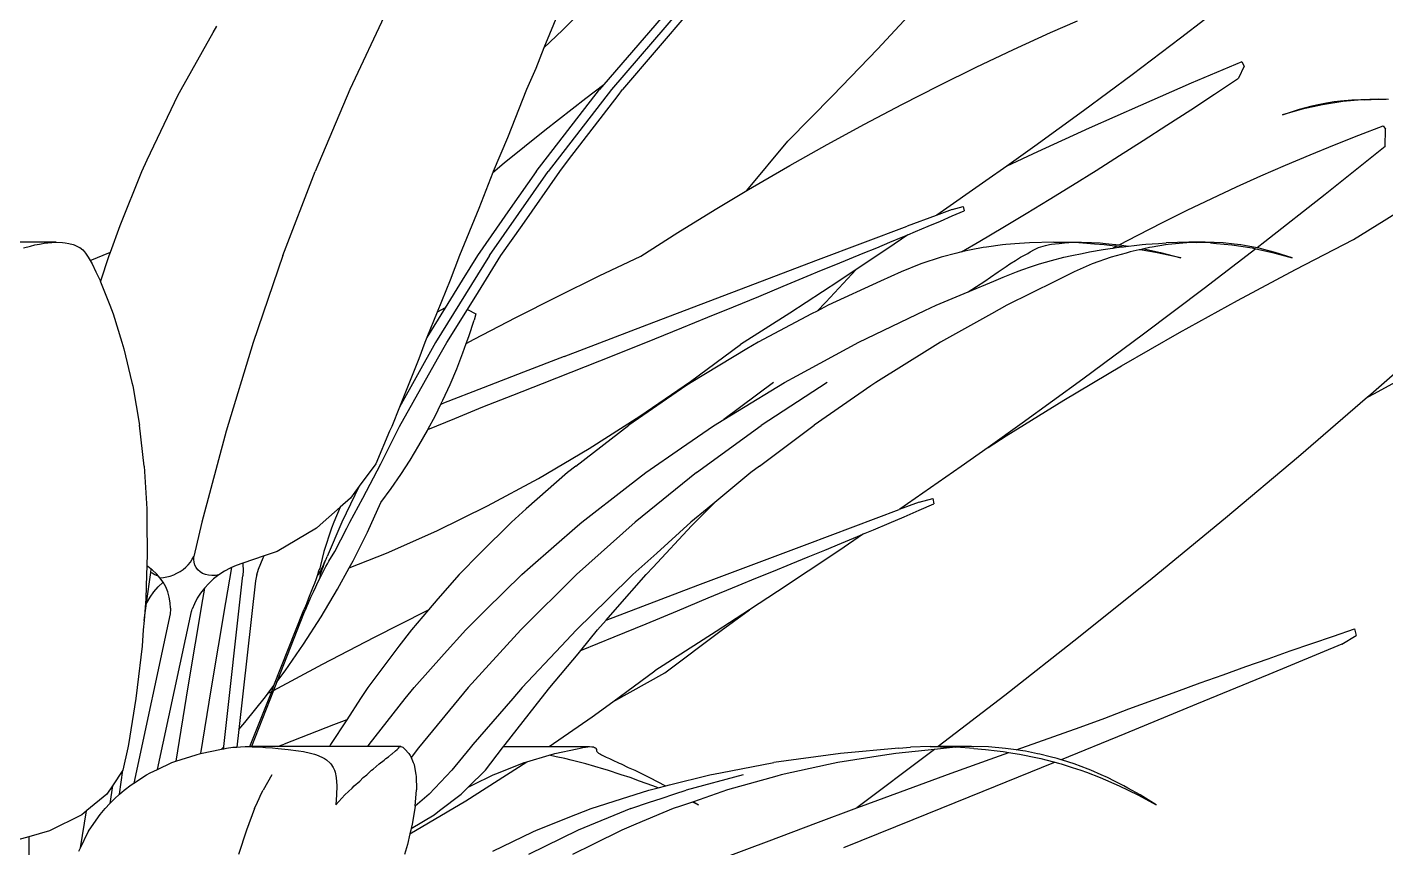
# Model space of a CAD drawing. Header units: metres. Extents: x 244.4 to 340.3, y -4.1 to 64.3.
# Drawn here: x 247.6646 to 248.0555, y 7.496 to 7.7321 of the extents above; entities that cross this region are included whole.
import ezdxf

# ---------------------------------------------------------------- set-up
doc = ezdxf.new("R2010")
doc.units = ezdxf.units.M
doc.layers.add('Edges', color=7, linetype='Continuous')

# ---------------------------------------------------------------- blocks, each defined once
blk = doc.blocks.new('Novo+Sobrado2m fr')
for p, q in [((-7.57778, -1.4776), (-7.59171, -1.48832)), ((-7.82013, -1.48039), (-7.83081, -1.5031)), ((-7.77057, -1.48039), (-7.77491, -1.49112)), ((-7.7696, -1.48597), (-7.76193, -1.47824)), ((-7.73935, -1.48039), (-7.75766, -1.50166)), ((-7.73604, -1.48039), (-7.75551, -1.5031)), ((-7.73296, -1.48039), (-7.75227, -1.5031)), ((-7.66624, -1.47787), (-7.67896, -1.49145)), ((-7.87012, -1.48668), (-7.86902, -1.48485)), ((-7.62912, -1.48671), (-7.62138, -1.48334)), ((-7.87936, -1.5031), (-7.87012, -1.48668)), ((-7.77491, -1.49112), (-7.7696, -1.48597)), ((-7.6398, -1.49156), (-7.62912, -1.48671)), ((-7.59171, -1.48832), (-7.60568, -1.49887)), ((-7.77491, -1.49112), (-7.77729, -1.497)), ((-7.67896, -1.49145), (-7.6918, -1.50482)), ((-7.6505, -1.49662), (-7.6398, -1.49156)), ((-7.77729, -1.497), (-7.77996, -1.5031)), ((-7.66122, -1.50187), (-7.6505, -1.49662)), ((-7.57414, -1.49508), (-7.58864, -1.50126)), ((-7.57347, -1.49637), (-7.57503, -1.49976)), ((-7.57414, -1.49508), (-7.57347, -1.49637)), ((-7.60568, -1.49887), (-7.61968, -1.50922)), ((-7.58864, -1.50126), (-7.60328, -1.50764)), ((-7.58192, -1.50436), (-7.57503, -1.49976)), ((-7.88914, -1.52334), (-7.88025, -1.50483)), ((-7.88025, -1.50483), (-7.87936, -1.5031)), ((-7.83081, -1.5031), (-7.84079, -1.52661)), ((-7.77996, -1.5031), (-7.78543, -1.517)), ((-7.77714, -1.52661), (-7.7589, -1.5031)), ((-7.75551, -1.5031), (-7.77372, -1.52661)), ((-7.76787, -1.52334), (-7.7536, -1.50483)), ((-7.76286, -1.5056), (-7.75766, -1.50166)), ((-7.75766, -1.50166), (-7.7589, -1.5031)), ((-7.7536, -1.50483), (-7.75227, -1.5031)), ((-7.6918, -1.50482), (-7.70474, -1.51797)), ((-7.67194, -1.50733), (-7.66122, -1.50187)), ((-7.58879, -1.50889), (-7.58192, -1.50436)), ((-7.77464, -1.51478), (-7.76286, -1.5056)), ((-7.68268, -1.51299), (-7.67194, -1.50733)), ((-7.60328, -1.50764), (-7.61804, -1.51422)), ((-7.59564, -1.51335), (-7.58879, -1.50889)), ((-7.55674, -1.50872), (-7.56243, -1.51033)), ((-7.56243, -1.51033), (-7.55755, -1.50872)), ((-7.55755, -1.50872), (-7.55386, -1.50778)), ((-7.55093, -1.50746), (-7.55674, -1.50872)), ((-7.55386, -1.50778), (-7.55259, -1.50746)), ((-7.55259, -1.50746), (-7.54974, -1.50694)), ((-7.54499, -1.50656), (-7.55093, -1.50746)), ((-7.54974, -1.50694), (-7.54756, -1.50656)), ((-7.54756, -1.50656), (-7.54566, -1.50635)), ((-7.54566, -1.50635), (-7.54244, -1.506)), ((-7.54062, -1.50616), (-7.54499, -1.50656)), ((-7.54244, -1.506), (-7.53723, -1.50581)), ((-7.53888, -1.506), (-7.54062, -1.50616)), ((-7.53888, -1.506), (-7.5349, -1.50588)), ((-7.53723, -1.50581), (-7.53259, -1.50581)), ((-7.53723, -1.50581), (-7.5349, -1.50588)), ((-7.53193, -1.50597), (-7.5349, -1.50588)), ((-7.69341, -1.51884), (-7.68268, -1.51299)), ((-7.61968, -1.50922), (-7.63371, -1.51939)), ((-7.78634, -1.52418), (-7.77464, -1.51478)), ((-7.61804, -1.51422), (-7.63293, -1.521)), ((-7.60246, -1.51775), (-7.59564, -1.51335)), ((-7.54744, -1.51896), (-7.54041, -1.5162)), ((-7.54041, -1.5162), (-7.53339, -1.51354)), ((-7.53339, -1.51354), (-7.53274, -1.51452)), ((-7.53286, -1.51947), (-7.53274, -1.51452)), ((-7.78543, -1.517), (-7.78953, -1.52661)), ((-7.71652, -1.53211), (-7.70474, -1.51797)), ((-7.70415, -1.52489), (-7.69341, -1.51884)), ((-7.63371, -1.51939), (-7.64175, -1.52511)), ((-7.60927, -1.52209), (-7.60246, -1.51775)), ((-7.55448, -1.52183), (-7.54744, -1.51896)), ((-7.53286, -1.51947), (-7.55016, -1.53331)), ((-7.89059, -1.52661), (-7.88914, -1.52334)), ((-7.78964, -1.52691), (-7.78634, -1.52418)), ((-7.77039, -1.52661), (-7.76787, -1.52334)), ((-7.63293, -1.521), (-7.64175, -1.52511)), ((-7.61604, -1.52635), (-7.60927, -1.52209)), ((-7.56153, -1.52481), (-7.55448, -1.52183)), ((-7.89683, -1.54216), (-7.89059, -1.52661)), ((-7.85006, -1.55086), (-7.84079, -1.52661)), ((-7.78964, -1.52691), (-7.79364, -1.53732)), ((-7.79062, -1.55086), (-7.77372, -1.52661)), ((-7.78953, -1.52661), (-7.78964, -1.52691)), ((-7.77714, -1.52661), (-7.7846, -1.53732)), ((-7.78121, -1.54216), (-7.77039, -1.52661)), ((-7.71489, -1.53114), (-7.70415, -1.52489)), ((-7.64175, -1.52511), (-7.64777, -1.52938)), ((-7.62279, -1.53056), (-7.61604, -1.52635)), ((-7.57568, -1.53109), (-7.5686, -1.5279)), ((-7.5686, -1.5279), (-7.56153, -1.52481)), ((-7.72562, -1.53757), (-7.71652, -1.53211)), ((-7.71652, -1.53211), (-7.71489, -1.53114)), ((-7.64777, -1.52938), (-7.66185, -1.53917)), ((-7.62951, -1.53469), (-7.62279, -1.53056)), ((-7.58276, -1.5344), (-7.57568, -1.53109)), ((-7.6362, -1.53875), (-7.62951, -1.53469)), ((-7.58986, -1.53781), (-7.58276, -1.5344)), ((-7.55016, -1.53331), (-7.56751, -1.54692)), ((-7.53319, -1.54072), (-7.52439, -1.53531)), ((-7.79364, -1.53732), (-7.79926, -1.55086)), ((-7.7846, -1.53732), (-7.79401, -1.55086)), ((-7.73635, -1.5442), (-7.72562, -1.53757)), ((-7.66202, -1.53929), (-7.67041, -1.54242)), ((-7.65746, -1.53759), (-7.66202, -1.53929)), ((-7.66185, -1.53917), (-7.66202, -1.53929)), ((-7.66085, -1.54091), (-7.65741, -1.53944)), ((-7.65746, -1.53759), (-7.65428, -1.53672)), ((-7.65741, -1.53944), (-7.65404, -1.53798)), ((-7.65428, -1.53672), (-7.65404, -1.53798)), ((-7.64286, -1.54275), (-7.6362, -1.53875)), ((-7.59696, -1.54132), (-7.58986, -1.53781)), ((-7.89966, -1.54987), (-7.89683, -1.54216)), ((-7.78728, -1.55086), (-7.78121, -1.54216)), ((-7.74707, -1.55101), (-7.73635, -1.5442)), ((-7.69592, -1.55199), (-7.67041, -1.54242)), ((-7.67023, -1.54488), (-7.66796, -1.54392)), ((-7.66796, -1.54392), (-7.66437, -1.54241)), ((-7.66437, -1.54241), (-7.66085, -1.54091)), ((-7.64949, -1.54667), (-7.64286, -1.54275)), ((-7.60407, -1.54494), (-7.59696, -1.54132)), ((-7.54196, -1.54626), (-7.53319, -1.54072)), ((-7.91528, -1.54699), (-7.9267, -1.54699)), ((-7.9247, -1.54865), (-7.92267, -1.54813)), ((-7.92267, -1.54813), (-7.92139, -1.54774)), ((-7.92139, -1.54774), (-7.92007, -1.54753)), ((-7.92007, -1.54753), (-7.91822, -1.54719)), ((-7.91822, -1.54719), (-7.91766, -1.54716)), ((-7.91766, -1.54716), (-7.91528, -1.54699)), ((-7.91528, -1.54699), (-7.91342, -1.5471)), ((-7.91342, -1.5471), (-7.91268, -1.54715)), ((-7.91268, -1.54715), (-7.91162, -1.54737)), ((-7.91162, -1.54737), (-7.91038, -1.54767)), ((-7.91038, -1.54767), (-7.91006, -1.54779)), ((-7.91006, -1.54779), (-7.90872, -1.54841)), ((-7.67915, -1.54859), (-7.67535, -1.54702)), ((-7.67023, -1.54488), (-7.67595, -1.54877)), ((-7.67535, -1.54702), (-7.67162, -1.54546)), ((-7.67162, -1.54546), (-7.67023, -1.54488)), ((-7.65475, -1.54977), (-7.64949, -1.54667)), ((-7.643, -1.54779), (-7.64762, -1.54841)), ((-7.64203, -1.54767), (-7.643, -1.54779)), ((-7.63811, -1.54737), (-7.64203, -1.54767)), ((-7.63523, -1.54715), (-7.63811, -1.54737)), ((-7.62822, -1.54699), (-7.63523, -1.54715)), ((-7.63194, -1.54832), (-7.63059, -1.54795)), ((-7.63059, -1.54795), (-7.62941, -1.54767)), ((-7.62941, -1.54767), (-7.62884, -1.54759)), ((-7.62884, -1.54759), (-7.62662, -1.54732)), ((-7.62822, -1.54699), (-7.62093, -1.54701)), ((-7.62662, -1.54732), (-7.62514, -1.54715)), ((-7.62514, -1.54715), (-7.62399, -1.54711)), ((-7.62399, -1.54711), (-7.6239, -1.54711)), ((-7.6239, -1.54711), (-7.62093, -1.54701)), ((-7.62101, -1.54719), (-7.6239, -1.54711)), ((-7.61651, -1.54753), (-7.62101, -1.54719)), ((-7.62093, -1.54701), (-7.62024, -1.54699)), ((-7.62024, -1.54699), (-7.61735, -1.5471)), ((-7.61735, -1.5471), (-7.61489, -1.54719)), ((-7.61368, -1.54774), (-7.61651, -1.54753)), ((-7.61489, -1.54719), (-7.61335, -1.54734)), ((-7.6106, -1.54813), (-7.61368, -1.54774)), ((-7.61335, -1.54734), (-7.60939, -1.54773)), ((-7.61118, -1.54867), (-7.61023, -1.54817)), ((-7.61023, -1.54817), (-7.6106, -1.54813)), ((-7.60861, -1.54837), (-7.61023, -1.54817)), ((-7.60939, -1.54773), (-7.60407, -1.54494)), ((-7.60939, -1.54773), (-7.60926, -1.54774)), ((-7.60926, -1.54774), (-7.60669, -1.54814)), ((-7.60817, -1.54832), (-7.60669, -1.54814)), ((-7.60669, -1.54814), (-7.60504, -1.54795)), ((-7.60504, -1.54795), (-7.60276, -1.54767)), ((-7.60276, -1.54767), (-7.6017, -1.54759)), ((-7.6017, -1.54759), (-7.59808, -1.54732)), ((-7.59602, -1.54779), (-7.59986, -1.54841)), ((-7.59808, -1.54732), (-7.59591, -1.54715)), ((-7.59527, -1.54767), (-7.59602, -1.54779)), ((-7.58939, -1.54699), (-7.59591, -1.54715)), ((-7.59211, -1.54737), (-7.59527, -1.54767)), ((-7.58993, -1.54715), (-7.59211, -1.54737)), ((-7.58703, -1.54707), (-7.58993, -1.54715)), ((-7.58465, -1.54699), (-7.58939, -1.54699)), ((-7.58939, -1.54699), (-7.58703, -1.54707)), ((-7.58312, -1.54719), (-7.58703, -1.54707)), ((-7.57948, -1.54719), (-7.58465, -1.54699)), ((-7.58312, -1.54719), (-7.58138, -1.54734)), ((-7.58138, -1.54734), (-7.57702, -1.54774)), ((-7.57629, -1.54753), (-7.57948, -1.54719)), ((-7.57702, -1.54774), (-7.5711, -1.54865)), ((-7.5744, -1.54774), (-7.57629, -1.54753)), ((-7.57223, -1.54813), (-7.5744, -1.54774)), ((-7.56968, -1.5486), (-7.57223, -1.54813)), ((-7.56751, -1.54692), (-7.56968, -1.5486)), ((-7.55869, -1.55482), (-7.54196, -1.54626)), ((-7.90872, -1.54841), (-7.9085, -1.54854)), ((-7.9085, -1.54854), (-7.90764, -1.5492)), ((-7.90764, -1.5492), (-7.90709, -1.54977)), ((-7.90709, -1.54977), (-7.9068, -1.55012)), ((-7.9068, -1.55012), (-7.90603, -1.55134)), ((-7.90603, -1.55134), (-7.90551, -1.55226)), ((-7.90551, -1.55226), (-7.89966, -1.54987)), ((-7.90249, -1.55841), (-7.90002, -1.55086)), ((-7.90002, -1.55086), (-7.89966, -1.54987)), ((-7.85006, -1.55086), (-7.85859, -1.57581)), ((-7.79062, -1.55086), (-7.80617, -1.57581)), ((-7.79926, -1.55086), (-7.80192, -1.55795)), ((-7.79401, -1.55086), (-7.79841, -1.55795)), ((-7.79376, -1.56123), (-7.78728, -1.55086)), ((-7.75903, -1.55671), (-7.74707, -1.55101)), ((-7.72089, -1.56143), (-7.69592, -1.55199)), ((-7.69097, -1.55343), (-7.68696, -1.5518)), ((-7.68696, -1.5518), (-7.68302, -1.55019)), ((-7.67595, -1.54877), (-7.68503, -1.55482)), ((-7.68302, -1.55019), (-7.67915, -1.54859)), ((-7.66065, -1.55134), (-7.66644, -1.55325)), ((-7.65609, -1.55012), (-7.66065, -1.55134)), ((-7.65475, -1.54977), (-7.65609, -1.55012)), ((-7.65196, -1.5492), (-7.65475, -1.54977)), ((-7.64856, -1.54854), (-7.65196, -1.5492)), ((-7.64762, -1.54841), (-7.64856, -1.54854)), ((-7.63924, -1.5523), (-7.63775, -1.55134)), ((-7.63775, -1.55134), (-7.63681, -1.55084)), ((-7.63681, -1.55084), (-7.6357, -1.5502)), ((-7.6357, -1.5502), (-7.63501, -1.54977)), ((-7.63501, -1.54977), (-7.63372, -1.54914)), ((-7.63372, -1.54914), (-7.63262, -1.54854)), ((-7.63262, -1.54854), (-7.63194, -1.54832)), ((-7.62889, -1.5523), (-7.62531, -1.55134)), ((-7.62531, -1.55134), (-7.623, -1.55084)), ((-7.623, -1.55084), (-7.62002, -1.5502)), ((-7.62002, -1.5502), (-7.61792, -1.54977)), ((-7.61792, -1.54977), (-7.61402, -1.54914)), ((-7.61172, -1.55134), (-7.61712, -1.55325)), ((-7.61402, -1.54914), (-7.61127, -1.54872)), ((-7.60741, -1.55012), (-7.61172, -1.55134)), ((-7.61127, -1.54872), (-7.61118, -1.54867)), ((-7.61118, -1.54867), (-7.61015, -1.54854)), ((-7.61015, -1.54854), (-7.60861, -1.54837)), ((-7.60861, -1.54837), (-7.60817, -1.54832)), ((-7.6062, -1.54977), (-7.60741, -1.55012)), ((-7.60364, -1.5492), (-7.6062, -1.54977)), ((-7.6034, -1.54915), (-7.60364, -1.5492)), ((-7.60227, -1.5489), (-7.6034, -1.54915)), ((-7.59894, -1.54991), (-7.6034, -1.54915)), ((-7.60069, -1.54854), (-7.60227, -1.5489)), ((-7.60227, -1.5489), (-7.59754, -1.54991)), ((-7.59986, -1.54841), (-7.60069, -1.54854)), ((-7.59166, -1.55151), (-7.59894, -1.54991)), ((-7.59754, -1.54991), (-7.59166, -1.55151)), ((-7.57005, -1.54888), (-7.58491, -1.56031)), ((-7.5711, -1.54865), (-7.57005, -1.54888)), ((-7.57005, -1.54888), (-7.56532, -1.54991)), ((-7.56941, -1.54865), (-7.56968, -1.5486)), ((-7.56815, -1.54896), (-7.56941, -1.54865)), ((-7.56449, -1.54991), (-7.56815, -1.54896)), ((-7.56532, -1.54991), (-7.55964, -1.55151)), ((-7.55964, -1.55151), (-7.56449, -1.54991)), ((-7.90551, -1.55226), (-7.90496, -1.55325)), ((-7.90496, -1.55325), (-7.90383, -1.5555)), ((-7.90383, -1.5555), (-7.90257, -1.5582)), ((-7.69919, -1.55675), (-7.69504, -1.55508)), ((-7.69504, -1.55508), (-7.69097, -1.55343)), ((-7.68503, -1.55482), (-7.69383, -1.56422)), ((-7.68503, -1.55482), (-7.69007, -1.55818)), ((-7.67214, -1.5555), (-7.6781, -1.5582)), ((-7.66644, -1.55325), (-7.67214, -1.5555)), ((-7.6464, -1.55707), (-7.64421, -1.5555)), ((-7.64421, -1.5555), (-7.64337, -1.55497)), ((-7.64337, -1.55497), (-7.64193, -1.55402)), ((-7.64282, -1.55707), (-7.63894, -1.5555)), ((-7.64193, -1.55402), (-7.64083, -1.55325)), ((-7.64083, -1.55325), (-7.63924, -1.5523)), ((-7.63894, -1.5555), (-7.63743, -1.55497)), ((-7.63743, -1.55497), (-7.63463, -1.55402)), ((-7.63463, -1.55402), (-7.63232, -1.55325)), ((-7.63232, -1.55325), (-7.62889, -1.5523)), ((-7.62235, -1.5555), (-7.62775, -1.5582)), ((-7.61712, -1.55325), (-7.62235, -1.5555)), ((-7.57539, -1.56373), (-7.55869, -1.55482)), ((-7.90257, -1.5582), (-7.90249, -1.55841)), ((-7.90249, -1.55841), (-7.89981, -1.56514)), ((-7.80192, -1.55795), (-7.80564, -1.56709)), ((-7.79841, -1.55795), (-7.80331, -1.56586)), ((-7.771, -1.56259), (-7.75903, -1.55671)), ((-7.71312, -1.56258), (-7.70607, -1.55964)), ((-7.70607, -1.55964), (-7.69919, -1.55675)), ((-7.69007, -1.55818), (-7.70421, -1.56739)), ((-7.6781, -1.5582), (-7.69311, -1.56514)), ((-7.65283, -1.56126), (-7.64803, -1.55816)), ((-7.65283, -1.56126), (-7.64547, -1.55816)), ((-7.64803, -1.55816), (-7.6464, -1.55707)), ((-7.64547, -1.55816), (-7.64282, -1.55707)), ((-7.62775, -1.5582), (-7.64174, -1.56514)), ((-7.79694, -1.56631), (-7.79376, -1.56123)), ((-7.78298, -1.56865), (-7.771, -1.56259)), ((-7.7453, -1.57073), (-7.72089, -1.56143)), ((-7.72034, -1.56557), (-7.71312, -1.56258)), ((-7.66208, -1.56514), (-7.65283, -1.56126)), ((-7.58491, -1.56031), (-7.60235, -1.57347)), ((-7.59206, -1.57297), (-7.57539, -1.56373)), ((-7.89981, -1.56514), (-7.89888, -1.56763)), ((-7.89888, -1.56763), (-7.89635, -1.57577)), ((-7.80331, -1.56586), (-7.80863, -1.57445)), ((-7.80564, -1.56709), (-7.80863, -1.57445)), ((-7.80331, -1.56586), (-7.80564, -1.56709)), ((-7.8029, -1.57581), (-7.79694, -1.56631)), ((-7.79694, -1.56631), (-7.79454, -1.56764)), ((-7.79454, -1.56764), (-7.79501, -1.56938)), ((-7.72773, -1.5686), (-7.72034, -1.56557)), ((-7.70421, -1.56739), (-7.71836, -1.57641)), ((-7.6979, -1.56763), (-7.71327, -1.57577)), ((-7.69633, -1.56681), (-7.6979, -1.56763)), ((-7.69383, -1.56422), (-7.69633, -1.56681)), ((-7.69311, -1.56514), (-7.69633, -1.56681)), ((-7.68428, -1.57574), (-7.66533, -1.56668)), ((-7.66533, -1.56668), (-7.66208, -1.56514)), ((-7.64616, -1.56763), (-7.66077, -1.57577)), ((-7.64174, -1.56514), (-7.64616, -1.56763)), ((-7.79655, -1.57411), (-7.79501, -1.56938)), ((-7.79497, -1.5749), (-7.78298, -1.56865)), ((-7.76914, -1.57988), (-7.7453, -1.57073)), ((-7.73527, -1.57167), (-7.72773, -1.5686)), ((-7.80863, -1.57445), (-7.80918, -1.57581)), ((-7.79728, -1.57614), (-7.79655, -1.57411)), ((-7.79728, -1.57614), (-7.79497, -1.5749)), ((-7.75085, -1.57795), (-7.74298, -1.57479)), ((-7.74298, -1.57479), (-7.73527, -1.57167)), ((-7.60235, -1.57347), (-7.61982, -1.5864)), ((-7.6087, -1.58255), (-7.59206, -1.57297)), ((-7.5182, -1.57433), (-7.53695, -1.59079)), ((-7.89635, -1.57577), (-7.89577, -1.5777)), ((-7.89577, -1.5777), (-7.89348, -1.58734)), ((-7.85859, -1.57581), (-7.86636, -1.60138)), ((-7.80617, -1.57581), (-7.81652, -1.59449)), ((-7.80918, -1.57581), (-7.81096, -1.58052)), ((-7.80552, -1.58052), (-7.8029, -1.57581)), ((-7.80001, -1.58338), (-7.79822, -1.57878)), ((-7.79822, -1.57878), (-7.79728, -1.57614)), ((-7.75887, -1.58115), (-7.75085, -1.57795)), ((-7.73279, -1.58706), (-7.71836, -1.57641)), ((-7.71654, -1.5777), (-7.73254, -1.58734)), ((-7.71327, -1.57577), (-7.71654, -1.5777)), ((-7.70216, -1.58541), (-7.68428, -1.57574)), ((-7.66384, -1.5777), (-7.67939, -1.58734)), ((-7.66077, -1.57577), (-7.66384, -1.5777)), ((-7.81096, -1.58052), (-7.81652, -1.59449)), ((-7.81644, -1.60004), (-7.80552, -1.58052)), ((-7.80193, -1.58792), (-7.80001, -1.58338)), ((-7.76914, -1.57988), (-7.78084, -1.5844)), ((-7.76704, -1.5844), (-7.75887, -1.58115)), ((-7.62531, -1.59246), (-7.6087, -1.58255)), ((-7.78084, -1.5844), (-7.79239, -1.58889)), ((-7.77537, -1.58768), (-7.76704, -1.5844)), ((-7.74731, -1.59705), (-7.73279, -1.58706)), ((-7.70569, -1.58734), (-7.70216, -1.58541)), ((-7.61982, -1.5864), (-7.63734, -1.5991)), ((-7.53593, -1.59054), (-7.52765, -1.586)), ((-7.89348, -1.58734), (-7.89325, -1.58836)), ((-7.89325, -1.58836), (-7.89132, -1.59959)), ((-7.80398, -1.5924), (-7.80193, -1.58792)), ((-7.79239, -1.58889), (-7.80379, -1.59333)), ((-7.79246, -1.59437), (-7.78384, -1.59101)), ((-7.78384, -1.59101), (-7.77537, -1.58768)), ((-7.73406, -1.58836), (-7.75048, -1.59959)), ((-7.73254, -1.58734), (-7.73406, -1.58836)), ((-7.70887, -1.58734), (-7.7232, -1.59804)), ((-7.71919, -1.59557), (-7.70569, -1.58734)), ((-7.69344, -1.58734), (-7.71238, -1.59972)), ((-7.68085, -1.58836), (-7.6972, -1.59959)), ((-7.67939, -1.58734), (-7.68085, -1.58836)), ((-7.5379, -1.59161), (-7.53593, -1.59054)), ((-7.53695, -1.59079), (-7.5379, -1.59161)), ((-7.81652, -1.59449), (-7.81873, -1.60004)), ((-7.80616, -1.59682), (-7.80459, -1.59363)), ((-7.80459, -1.59363), (-7.80398, -1.5924)), ((-7.80459, -1.59363), (-7.80379, -1.59333)), ((-7.80057, -1.59771), (-7.79246, -1.59437)), ((-7.64187, -1.60269), (-7.62531, -1.59246)), ((-7.5379, -1.59161), (-7.55784, -1.60874)), ((-7.80832, -1.60089), (-7.80616, -1.59682)), ((-7.80832, -1.60089), (-7.80057, -1.59771)), ((-7.7619, -1.60637), (-7.74731, -1.59705)), ((-7.72612, -1.59985), (-7.7232, -1.59804)), ((-7.7232, -1.59804), (-7.71919, -1.59557)), ((-7.88997, -1.61139), (-7.89132, -1.59959)), ((-7.86636, -1.60138), (-7.87335, -1.62752)), ((-7.81935, -1.60138), (-7.82325, -1.61071)), ((-7.82185, -1.61071), (-7.8172, -1.60138)), ((-7.81873, -1.60004), (-7.81935, -1.60138)), ((-7.8172, -1.60138), (-7.81644, -1.60004)), ((-7.81089, -1.60545), (-7.80846, -1.60117)), ((-7.80846, -1.60117), (-7.80832, -1.60089)), ((-7.76575, -1.61139), (-7.75048, -1.59959)), ((-7.73537, -1.60617), (-7.72612, -1.59985)), ((-7.73099, -1.61325), (-7.71238, -1.59972)), ((-7.71285, -1.61139), (-7.6972, -1.59959)), ((-7.63734, -1.5991), (-7.64713, -1.60605)), ((-7.64713, -1.60605), (-7.64187, -1.60269)), ((-7.81345, -1.60967), (-7.81089, -1.60545)), ((-7.77651, -1.61498), (-7.7619, -1.60637)), ((-7.74558, -1.61325), (-7.73537, -1.60617)), ((-7.64713, -1.60605), (-7.65489, -1.61156)), ((-7.82325, -1.61071), (-7.82807, -1.61722)), ((-7.82703, -1.62068), (-7.82185, -1.61071)), ((-7.81613, -1.61382), (-7.81345, -1.60967)), ((-7.55784, -1.60874), (-7.57883, -1.62639)), ((-7.88997, -1.61139), (-7.88922, -1.62368)), ((-7.81893, -1.6179), (-7.81613, -1.61382)), ((-7.7681, -1.61325), (-7.78, -1.62368)), ((-7.76575, -1.61139), (-7.7681, -1.61325)), ((-7.75073, -1.6172), (-7.74558, -1.61325)), ((-7.73099, -1.61325), (-7.74866, -1.62751)), ((-7.71534, -1.61325), (-7.72572, -1.62185)), ((-7.71285, -1.61139), (-7.71534, -1.61325)), ((-7.65489, -1.61156), (-7.67247, -1.62379)), ((-7.82807, -1.61722), (-7.83309, -1.62752)), ((-7.82807, -1.61722), (-7.83063, -1.62068)), ((-7.82186, -1.62192), (-7.81893, -1.6179)), ((-7.79112, -1.62288), (-7.77651, -1.61498)), ((-7.76398, -1.62751), (-7.75073, -1.6172)), ((-7.83063, -1.62068), (-7.8336, -1.62327)), ((-7.83076, -1.62752), (-7.82703, -1.62068)), ((-7.8257, -1.63037), (-7.82186, -1.62192)), ((-7.73142, -1.62751), (-7.72572, -1.62185)), ((-7.72572, -1.62185), (-7.72792, -1.62368)), ((-7.66699, -1.62181), (-7.67269, -1.62394)), ((-7.66699, -1.62181), (-7.66302, -1.62074)), ((-7.66692, -1.62413), (-7.66272, -1.62231)), ((-7.66302, -1.62074), (-7.66272, -1.62231)), ((-7.88922, -1.62368), (-7.88918, -1.62751)), ((-7.8336, -1.62327), (-7.83846, -1.62752)), ((-7.8336, -1.62327), (-7.83542, -1.62752)), ((-7.80571, -1.63004), (-7.79112, -1.62288)), ((-7.78, -1.62368), (-7.78426, -1.62751)), ((-7.72792, -1.62368), (-7.73261, -1.62751)), ((-7.69916, -1.63384), (-7.67269, -1.62394)), ((-7.67561, -1.62783), (-7.67122, -1.62597)), ((-7.67247, -1.62379), (-7.67269, -1.62394)), ((-7.67122, -1.62597), (-7.66692, -1.62413)), ((-7.57883, -1.62639), (-7.59991, -1.64372)), ((-7.88918, -1.62751), (-7.88907, -1.63643)), ((-7.87335, -1.62752), (-7.87565, -1.63738)), ((-7.84038, -1.62927), (-7.85171, -1.63595)), ((-7.83846, -1.62752), (-7.84038, -1.62927)), ((-7.83606, -1.62927), (-7.83824, -1.63595)), ((-7.83309, -1.62752), (-7.83727, -1.63738)), ((-7.83542, -1.62752), (-7.83606, -1.62927)), ((-7.83509, -1.63595), (-7.83161, -1.62927)), ((-7.83161, -1.62927), (-7.83076, -1.62752)), ((-7.82023, -1.63646), (-7.80571, -1.63004)), ((-7.78426, -1.62751), (-7.79323, -1.63643)), ((-7.77889, -1.6405), (-7.76528, -1.62862)), ((-7.74866, -1.62751), (-7.76554, -1.6426)), ((-7.76528, -1.62862), (-7.76398, -1.62751)), ((-7.74352, -1.6405), (-7.73242, -1.62862)), ((-7.73261, -1.62751), (-7.74245, -1.63643)), ((-7.73242, -1.62862), (-7.73142, -1.62751)), ((-7.68293, -1.63092), (-7.68009, -1.62973)), ((-7.68009, -1.62973), (-7.67561, -1.62783)), ((-7.82984, -1.63867), (-7.8257, -1.63037)), ((-7.73068, -1.64571), (-7.69916, -1.63384)), ((-7.69407, -1.63555), (-7.68932, -1.63359)), ((-7.68293, -1.63092), (-7.69007, -1.63578)), ((-7.68932, -1.63359), (-7.68466, -1.63164)), ((-7.68466, -1.63164), (-7.68293, -1.63092)), ((-7.88907, -1.63643), (-7.8892, -1.64018)), ((-7.8761, -1.63821), (-7.87565, -1.63738)), ((-7.8757, -1.63824), (-7.87565, -1.63738)), ((-7.85542, -1.63722), (-7.86161, -1.63934)), ((-7.85643, -1.63939), (-7.85573, -1.63782)), ((-7.85573, -1.63782), (-7.85542, -1.63722)), ((-7.85171, -1.63595), (-7.85542, -1.63722)), ((-7.83824, -1.63595), (-7.83923, -1.63997)), ((-7.83761, -1.63821), (-7.83727, -1.63738)), ((-7.83682, -1.6388), (-7.83509, -1.63595)), ((-7.83093, -1.64065), (-7.82023, -1.63646)), ((-7.79323, -1.63643), (-7.79927, -1.6426)), ((-7.74245, -1.63643), (-7.74936, -1.6426)), ((-7.69007, -1.63578), (-7.7077, -1.64752)), ((-7.70382, -1.63956), (-7.6989, -1.63754)), ((-7.6989, -1.63754), (-7.69407, -1.63555)), ((-7.8893, -1.65086), (-7.88805, -1.64201)), ((-7.8892, -1.64018), (-7.88929, -1.6426)), ((-7.88893, -1.64034), (-7.8892, -1.64018)), ((-7.88792, -1.64108), (-7.88893, -1.64034)), ((-7.88805, -1.64201), (-7.88792, -1.64108)), ((-7.8877, -1.64225), (-7.88805, -1.64201)), ((-7.88763, -1.64129), (-7.88792, -1.64108)), ((-7.88645, -1.64236), (-7.88763, -1.64129)), ((-7.88053, -1.64225), (-7.87963, -1.64174)), ((-7.87963, -1.64174), (-7.87878, -1.64115)), ((-7.87878, -1.64115), (-7.87799, -1.64049)), ((-7.87799, -1.64049), (-7.87728, -1.63978)), ((-7.87728, -1.63978), (-7.87664, -1.63901)), ((-7.87664, -1.63901), (-7.8761, -1.63821)), ((-7.87561, -1.63908), (-7.8757, -1.63824)), ((-7.87538, -1.63987), (-7.87561, -1.63908)), ((-7.87501, -1.64059), (-7.87538, -1.63987)), ((-7.8745, -1.64124), (-7.87501, -1.64059)), ((-7.87387, -1.6418), (-7.8745, -1.64124)), ((-7.87314, -1.64226), (-7.87387, -1.6418)), ((-7.86687, -1.64167), (-7.86847, -1.64272)), ((-7.86519, -1.64075), (-7.86687, -1.64167)), ((-7.86487, -1.64061), (-7.86658, -1.65069)), ((-7.86487, -1.64061), (-7.86519, -1.64075)), ((-7.86344, -1.63997), (-7.86487, -1.64061)), ((-7.86161, -1.63934), (-7.86344, -1.63997)), ((-7.86161, -1.63934), (-7.86157, -1.63972)), ((-7.86157, -1.63972), (-7.86149, -1.64133)), ((-7.86149, -1.64133), (-7.86157, -1.64297)), ((-7.85754, -1.6427), (-7.85703, -1.64102)), ((-7.85703, -1.64102), (-7.85643, -1.63939)), ((-7.83975, -1.64167), (-7.8401, -1.64272)), ((-7.83945, -1.64075), (-7.83975, -1.64167)), ((-7.83959, -1.64226), (-7.83934, -1.6418)), ((-7.83923, -1.63997), (-7.83945, -1.64075)), ((-7.83934, -1.6418), (-7.83905, -1.64124)), ((-7.83909, -1.64225), (-7.83892, -1.64174)), ((-7.83905, -1.64124), (-7.83873, -1.64059)), ((-7.83892, -1.64174), (-7.83872, -1.64115)), ((-7.83874, -1.64236), (-7.83819, -1.64129)), ((-7.83873, -1.64059), (-7.83839, -1.63987)), ((-7.83872, -1.64115), (-7.83849, -1.64049)), ((-7.83849, -1.64049), (-7.83822, -1.63978)), ((-7.83839, -1.63987), (-7.83802, -1.63908)), ((-7.83822, -1.63978), (-7.83793, -1.63901)), ((-7.83819, -1.64129), (-7.83769, -1.64034)), ((-7.83802, -1.63908), (-7.83765, -1.63824)), ((-7.83793, -1.63901), (-7.83765, -1.63824)), ((-7.83769, -1.64034), (-7.83723, -1.6395)), ((-7.83765, -1.63824), (-7.83761, -1.63821)), ((-7.83723, -1.6395), (-7.83682, -1.6388)), ((-7.83429, -1.64681), (-7.83093, -1.64065)), ((-7.83093, -1.64065), (-7.82984, -1.63867)), ((-7.78126, -1.6426), (-7.77889, -1.6405)), ((-7.74554, -1.6426), (-7.74352, -1.6405)), ((-7.71391, -1.64366), (-7.70882, -1.6416)), ((-7.70882, -1.6416), (-7.70382, -1.63956)), ((-7.88929, -1.6426), (-7.88951, -1.64961)), ((-7.88687, -1.64269), (-7.8877, -1.64225)), ((-7.88597, -1.64304), (-7.88687, -1.64269)), ((-7.88581, -1.64308), (-7.88645, -1.64236)), ((-7.88581, -1.64308), (-7.88597, -1.64304)), ((-7.88589, -1.64618), (-7.8845, -1.64483)), ((-7.88541, -1.64354), (-7.88581, -1.64308)), ((-7.88541, -1.64354), (-7.88442, -1.64347)), ((-7.8845, -1.64483), (-7.88541, -1.64354)), ((-7.88377, -1.64618), (-7.8845, -1.64483)), ((-7.88442, -1.64347), (-7.88343, -1.6433)), ((-7.88343, -1.6433), (-7.88244, -1.64304)), ((-7.88244, -1.64304), (-7.88147, -1.64269)), ((-7.88147, -1.64269), (-7.88053, -1.64225)), ((-7.87232, -1.6426), (-7.87314, -1.64226)), ((-7.87136, -1.64515), (-7.87262, -1.64651)), ((-7.87142, -1.64282), (-7.87232, -1.6426)), ((-7.87046, -1.64291), (-7.87142, -1.64282)), ((-7.86997, -1.64388), (-7.87136, -1.64515)), ((-7.86947, -1.64288), (-7.87046, -1.64291)), ((-7.86847, -1.64272), (-7.86997, -1.64388)), ((-7.86847, -1.64272), (-7.86947, -1.64288)), ((-7.86701, -1.6921), (-7.86162, -1.64369)), ((-7.85796, -1.64441), (-7.86272, -1.68715)), ((-7.86162, -1.64369), (-7.86157, -1.64297)), ((-7.85761, -1.64297), (-7.85796, -1.64441)), ((-7.85754, -1.6427), (-7.85761, -1.64297)), ((-7.84098, -1.64515), (-7.84149, -1.64651)), ((-7.84051, -1.64388), (-7.84098, -1.64515)), ((-7.8406, -1.64618), (-7.83995, -1.64482)), ((-7.8401, -1.64272), (-7.84051, -1.64388)), ((-7.8401, -1.64272), (-7.8401, -1.64288)), ((-7.8401, -1.64288), (-7.84005, -1.64291)), ((-7.84005, -1.64291), (-7.83995, -1.64282)), ((-7.83995, -1.64282), (-7.83979, -1.6426)), ((-7.83995, -1.64482), (-7.83933, -1.64354)), ((-7.83979, -1.6426), (-7.83959, -1.64226)), ((-7.83937, -1.64347), (-7.83936, -1.6433)), ((-7.83933, -1.64354), (-7.83937, -1.64347)), ((-7.83936, -1.6433), (-7.83931, -1.64304)), ((-7.83933, -1.64354), (-7.83874, -1.64236)), ((-7.83931, -1.64304), (-7.83922, -1.64269)), ((-7.83922, -1.64269), (-7.83909, -1.64225)), ((-7.79927, -1.6426), (-7.80547, -1.64961)), ((-7.79164, -1.65278), (-7.78126, -1.6426)), ((-7.78159, -1.65848), (-7.76554, -1.6426)), ((-7.757, -1.65569), (-7.73068, -1.64571)), ((-7.74936, -1.6426), (-7.75645, -1.64961)), ((-7.75439, -1.65278), (-7.74554, -1.6426)), ((-7.72768, -1.64935), (-7.71908, -1.64574)), ((-7.71908, -1.64574), (-7.71391, -1.64366)), ((-7.59991, -1.64372), (-7.62108, -1.66074)), ((-7.88951, -1.64961), (-7.89, -1.65583)), ((-7.88922, -1.6507), (-7.88826, -1.64913)), ((-7.88826, -1.64913), (-7.88715, -1.64762)), ((-7.88715, -1.64762), (-7.88589, -1.64618)), ((-7.88318, -1.64762), (-7.88377, -1.64618)), ((-7.88275, -1.64913), (-7.88318, -1.64762)), ((-7.88249, -1.6507), (-7.88275, -1.64913)), ((-7.8732, -1.64982), (-7.87738, -1.67493)), ((-7.87471, -1.64944), (-7.87552, -1.65099)), ((-7.87374, -1.64794), (-7.87471, -1.64944)), ((-7.87264, -1.64653), (-7.87374, -1.64794)), ((-7.87264, -1.64653), (-7.8732, -1.64982)), ((-7.87262, -1.64651), (-7.87264, -1.64653)), ((-7.84264, -1.64944), (-7.84327, -1.65099)), ((-7.84267, -1.6507), (-7.84197, -1.64913)), ((-7.84205, -1.64794), (-7.84264, -1.64944)), ((-7.84149, -1.64651), (-7.84205, -1.64794)), ((-7.84197, -1.64913), (-7.84128, -1.64762)), ((-7.84128, -1.64762), (-7.8406, -1.64618)), ((-7.83903, -1.6548), (-7.83429, -1.64681)), ((-7.80547, -1.64961), (-7.80815, -1.65274)), ((-7.75645, -1.64961), (-7.76555, -1.65848)), ((-7.73648, -1.65302), (-7.72768, -1.64935)), ((-7.7077, -1.64752), (-7.71575, -1.65277)), ((-7.89, -1.65583), (-7.8893, -1.65086)), ((-7.8893, -1.65086), (-7.88922, -1.6507)), ((-7.88617, -1.69869), (-7.87637, -1.65325)), ((-7.8824, -1.6523), (-7.88249, -1.6507)), ((-7.88241, -1.65257), (-7.88247, -1.65394)), ((-7.8824, -1.6523), (-7.88241, -1.65257)), ((-7.87637, -1.65325), (-7.87618, -1.65255)), ((-7.87552, -1.65099), (-7.87618, -1.65255)), ((-7.86658, -1.65069), (-7.87075, -1.67577)), ((-7.85262, -1.67457), (-7.84423, -1.65325)), ((-7.84423, -1.65325), (-7.84396, -1.65255)), ((-7.8435, -1.65257), (-7.84411, -1.65394)), ((-7.84327, -1.65099), (-7.84396, -1.65255)), ((-7.84339, -1.6523), (-7.8435, -1.65257)), ((-7.84339, -1.6523), (-7.84267, -1.6507)), ((-7.82369, -1.6606), (-7.80873, -1.65303)), ((-7.80815, -1.65274), (-7.81307, -1.65848)), ((-7.80873, -1.65303), (-7.80815, -1.65274)), ((-7.79736, -1.65848), (-7.79164, -1.65278)), ((-7.757, -1.65569), (-7.75439, -1.65278)), ((-7.74549, -1.65674), (-7.73648, -1.65302)), ((-7.71575, -1.65277), (-7.72535, -1.65902)), ((-7.72391, -1.65869), (-7.71575, -1.65277)), ((-7.88247, -1.65394), (-7.89298, -1.70267)), ((-7.89, -1.65583), (-7.8902, -1.65848)), ((-7.84411, -1.65394), (-7.85178, -1.67346)), ((-7.84407, -1.66262), (-7.83903, -1.6548)), ((-7.7595, -1.65848), (-7.757, -1.65569)), ((-7.75471, -1.66053), (-7.74549, -1.65674)), ((-7.8902, -1.65848), (-7.89055, -1.66321)), ((-7.83866, -1.6684), (-7.82369, -1.6606)), ((-7.81307, -1.65848), (-7.81672, -1.66321)), ((-7.80361, -1.66539), (-7.79736, -1.65848)), ((-7.78159, -1.65848), (-7.79676, -1.67511)), ((-7.76555, -1.65848), (-7.76994, -1.66321)), ((-7.76435, -1.66445), (-7.7595, -1.65848)), ((-7.76413, -1.66437), (-7.75471, -1.66053)), ((-7.72535, -1.65902), (-7.74302, -1.67028)), ((-7.74012, -1.67084), (-7.72391, -1.65869)), ((-7.62108, -1.66074), (-7.64233, -1.67744)), ((-7.55391, -1.66242), (-7.54776, -1.66032)), ((-7.54776, -1.66032), (-7.54171, -1.65826)), ((-7.54534, -1.66261), (-7.54118, -1.66013)), ((-7.54171, -1.65826), (-7.54118, -1.66013)), ((-7.89055, -1.66321), (-7.89195, -1.67511)), ((-7.8494, -1.67029), (-7.84407, -1.66262)), ((-7.81672, -1.66321), (-7.82563, -1.67511)), ((-7.81226, -1.67511), (-7.80361, -1.66539)), ((-7.76994, -1.66321), (-7.78117, -1.67511)), ((-7.77326, -1.67511), (-7.76511, -1.66539)), ((-7.76511, -1.66539), (-7.76435, -1.66445)), ((-7.76435, -1.66445), (-7.76413, -1.66437)), ((-7.56651, -1.66681), (-7.56016, -1.66459)), ((-7.54534, -1.66261), (-7.56632, -1.67132)), ((-7.56016, -1.66459), (-7.55391, -1.66242)), ((-7.85277, -1.67596), (-7.83866, -1.6684)), ((-7.57949, -1.67142), (-7.57295, -1.66909)), ((-7.57295, -1.66909), (-7.56651, -1.66681)), ((-7.85178, -1.67346), (-7.8494, -1.67029)), ((-7.75512, -1.67922), (-7.74302, -1.67028)), ((-7.75512, -1.67922), (-7.74012, -1.67084)), ((-7.56632, -1.67132), (-7.58714, -1.67991)), ((-7.58612, -1.6738), (-7.57949, -1.67142)), ((-7.89195, -1.67511), (-7.89236, -1.67831)), ((-7.87738, -1.67493), (-7.88088, -1.69634)), ((-7.87075, -1.67577), (-7.87375, -1.69405)), ((-7.85952, -1.69212), (-7.85327, -1.67623)), ((-7.85277, -1.67596), (-7.85912, -1.69212)), ((-7.85503, -1.67779), (-7.85428, -1.67678)), ((-7.85428, -1.67678), (-7.85262, -1.67457)), ((-7.85428, -1.67678), (-7.85363, -1.67643)), ((-7.85363, -1.67643), (-7.85327, -1.67623)), ((-7.85327, -1.67623), (-7.85262, -1.67457)), ((-7.85178, -1.67346), (-7.85277, -1.67596)), ((-7.82563, -1.67511), (-7.82775, -1.67831)), ((-7.81482, -1.67831), (-7.81226, -1.67511)), ((-7.79676, -1.67511), (-7.81103, -1.69246)), ((-7.78117, -1.67511), (-7.78391, -1.67831)), ((-7.77569, -1.67831), (-7.77326, -1.67511)), ((-7.59967, -1.67873), (-7.59285, -1.67624)), ((-7.59285, -1.67624), (-7.58612, -1.6738)), ((-7.89236, -1.67831), (-7.89442, -1.69155)), ((-7.86096, -1.68513), (-7.85503, -1.67779)), ((-7.82775, -1.67831), (-7.83168, -1.6844)), ((-7.8252, -1.69155), (-7.81482, -1.67831)), ((-7.78391, -1.67831), (-7.79538, -1.69155)), ((-7.78608, -1.69155), (-7.77569, -1.67831)), ((-7.76103, -1.68358), (-7.75512, -1.67922)), ((-7.64233, -1.67744), (-7.66145, -1.69212)), ((-7.58714, -1.67991), (-7.60779, -1.6884)), ((-7.60657, -1.68128), (-7.59967, -1.67873)), ((-7.83168, -1.6844), (-7.83631, -1.69155)), ((-7.83168, -1.6844), (-7.83544, -1.68586)), ((-7.77344, -1.69212), (-7.76103, -1.68358)), ((-7.62065, -1.68653), (-7.61357, -1.68388)), ((-7.61357, -1.68388), (-7.60657, -1.68128)), ((-7.86272, -1.68715), (-7.86328, -1.69224)), ((-7.86272, -1.68715), (-7.86096, -1.68513)), ((-7.83544, -1.68586), (-7.84967, -1.69141)), ((-7.63278, -1.69081), (-7.62065, -1.68653)), ((-7.60779, -1.6884), (-7.62613, -1.6959)), ((-7.89463, -1.69246), (-7.89609, -1.69889)), ((-7.89442, -1.69155), (-7.89463, -1.69246)), ((-7.87375, -1.69405), (-7.86769, -1.69285)), ((-7.86769, -1.69285), (-7.86717, -1.69229)), ((-7.86769, -1.69285), (-7.8674, -1.69279)), ((-7.8674, -1.69279), (-7.86708, -1.69274)), ((-7.86717, -1.69229), (-7.86701, -1.6921)), ((-7.86708, -1.69274), (-7.86701, -1.6921)), ((-7.86708, -1.69274), (-7.86629, -1.69259)), ((-7.86629, -1.69259), (-7.86443, -1.69231)), ((-7.86443, -1.69231), (-7.86369, -1.69227)), ((-7.86369, -1.69227), (-7.86328, -1.69224)), ((-7.86328, -1.69224), (-7.8622, -1.69218)), ((-7.8622, -1.69218), (-7.86087, -1.69212)), ((-7.86087, -1.69212), (-7.85952, -1.69212)), ((-7.85952, -1.69212), (-7.85912, -1.69212)), ((-7.85912, -1.69212), (-7.85886, -1.69217)), ((-7.85155, -1.69212), (-7.85912, -1.69212)), ((-7.85886, -1.69217), (-7.85655, -1.69222)), ((-7.85655, -1.69222), (-7.85505, -1.69234)), ((-7.85505, -1.69234), (-7.85299, -1.6925)), ((-7.85299, -1.6925), (-7.85144, -1.69261)), ((-7.85155, -1.69212), (-7.84967, -1.69141)), ((-7.83665, -1.69212), (-7.85155, -1.69212)), ((-7.85144, -1.69261), (-7.84856, -1.69296)), ((-7.83631, -1.69155), (-7.83665, -1.69212)), ((-7.82563, -1.69212), (-7.83665, -1.69212)), ((-7.82563, -1.69212), (-7.8252, -1.69155)), ((-7.81606, -1.69212), (-7.82563, -1.69212)), ((-7.81713, -1.69293), (-7.81689, -1.69261)), ((-7.81689, -1.69261), (-7.81675, -1.69253)), ((-7.81675, -1.69253), (-7.81649, -1.69222)), ((-7.81649, -1.69222), (-7.81606, -1.69212)), ((-7.81606, -1.69212), (-7.81555, -1.69231)), ((-7.81555, -1.69231), (-7.81493, -1.6928)), ((-7.81493, -1.6928), (-7.8138, -1.69405)), ((-7.81103, -1.69246), (-7.81313, -1.69529)), ((-7.79619, -1.69246), (-7.8014, -1.69889)), ((-7.79538, -1.69155), (-7.79619, -1.69246)), ((-7.79176, -1.69889), (-7.78685, -1.69246)), ((-7.78685, -1.69246), (-7.78656, -1.69212)), ((-7.78656, -1.69212), (-7.78608, -1.69155)), ((-7.78656, -1.69212), (-7.77344, -1.69212)), ((-7.77344, -1.69212), (-7.76179, -1.69212)), ((-7.77181, -1.69405), (-7.7654, -1.69279)), ((-7.7654, -1.69279), (-7.76448, -1.69259)), ((-7.76448, -1.69259), (-7.76335, -1.69231)), ((-7.76335, -1.69231), (-7.76292, -1.69227)), ((-7.76292, -1.69227), (-7.76225, -1.69218)), ((-7.76225, -1.69218), (-7.76179, -1.69212)), ((-7.76179, -1.69212), (-7.76114, -1.69217)), ((-7.76114, -1.69217), (-7.76066, -1.69222)), ((-7.76066, -1.69222), (-7.76036, -1.69234)), ((-7.76036, -1.69234), (-7.76009, -1.6925)), ((-7.76009, -1.6925), (-7.76, -1.69261)), ((-7.76, -1.69261), (-7.75982, -1.69296)), ((-7.67283, -1.69259), (-7.68954, -1.69405)), ((-7.67283, -1.69259), (-7.66947, -1.69231)), ((-7.66374, -1.69212), (-7.66947, -1.69231)), ((-7.66374, -1.69212), (-7.66145, -1.69212)), ((-7.65651, -1.69231), (-7.66249, -1.69292)), ((-7.66145, -1.69212), (-7.66077, -1.69217)), ((-7.65186, -1.69212), (-7.66145, -1.69212)), ((-7.66077, -1.69217), (-7.65767, -1.69222)), ((-7.65767, -1.69222), (-7.65651, -1.69231)), ((-7.65633, -1.6923), (-7.65651, -1.69231)), ((-7.65125, -1.69261), (-7.65633, -1.6923)), ((-7.64704, -1.69222), (-7.65186, -1.69212)), ((-7.65125, -1.69261), (-7.64786, -1.69296)), ((-7.64209, -1.69261), (-7.64704, -1.69222)), ((-7.63978, -1.69293), (-7.64209, -1.69261)), ((-7.63902, -1.69304), (-7.63278, -1.69081)), ((-7.88617, -1.69869), (-7.88197, -1.69669)), ((-7.88197, -1.69669), (-7.88088, -1.69634)), ((-7.88088, -1.69634), (-7.87504, -1.69444)), ((-7.87504, -1.69444), (-7.87375, -1.69405)), ((-7.84856, -1.69296), (-7.84552, -1.6933)), ((-7.84552, -1.6933), (-7.84409, -1.69355)), ((-7.84409, -1.69355), (-7.84213, -1.69397)), ((-7.84213, -1.69397), (-7.84092, -1.69428)), ((-7.84092, -1.69428), (-7.84038, -1.69447)), ((-7.84038, -1.69447), (-7.83883, -1.69514)), ((-7.83883, -1.69514), (-7.83807, -1.69555)), ((-7.83807, -1.69555), (-7.83751, -1.69593)), ((-7.83751, -1.69593), (-7.83643, -1.69689)), ((-7.8223, -1.6971), (-7.82093, -1.69604)), ((-7.82093, -1.69604), (-7.82041, -1.69555)), ((-7.82041, -1.69555), (-7.81965, -1.69502)), ((-7.81965, -1.69502), (-7.81882, -1.69428)), ((-7.81882, -1.69428), (-7.8186, -1.69414)), ((-7.8186, -1.69414), (-7.81775, -1.69345)), ((-7.81775, -1.69345), (-7.81764, -1.6933)), ((-7.81764, -1.6933), (-7.81713, -1.69293)), ((-7.8138, -1.69405), (-7.81339, -1.69467)), ((-7.81339, -1.69467), (-7.81313, -1.69529)), ((-7.81313, -1.69529), (-7.81253, -1.6967)), ((-7.81253, -1.6967), (-7.81231, -1.69729)), ((-7.79737, -1.70768), (-7.77981, -1.69647)), ((-7.78797, -1.69965), (-7.78057, -1.69669)), ((-7.78057, -1.69669), (-7.77981, -1.69647)), ((-7.77981, -1.69647), (-7.77345, -1.69457)), ((-7.77345, -1.69457), (-7.77301, -1.69444)), ((-7.77142, -1.69502), (-7.77345, -1.69457)), ((-7.77301, -1.69444), (-7.77181, -1.69405)), ((-7.76895, -1.69555), (-7.77142, -1.69502)), ((-7.76708, -1.69604), (-7.76895, -1.69555)), ((-7.76291, -1.6971), (-7.76708, -1.69604)), ((-7.75982, -1.69296), (-7.75983, -1.6933)), ((-7.75983, -1.6933), (-7.75971, -1.69355)), ((-7.75971, -1.69355), (-7.7592, -1.69397)), ((-7.7592, -1.69397), (-7.75863, -1.69428)), ((-7.75863, -1.69428), (-7.75833, -1.69447)), ((-7.75833, -1.69447), (-7.75703, -1.69514)), ((-7.75703, -1.69514), (-7.75609, -1.69555)), ((-7.75609, -1.69555), (-7.75533, -1.69593)), ((-7.75533, -1.69593), (-7.75323, -1.69689)), ((-7.72414, -1.69965), (-7.70873, -1.69669)), ((-7.68954, -1.69405), (-7.70873, -1.69669)), ((-7.69036, -1.6967), (-7.69305, -1.69729)), ((-7.67753, -1.69467), (-7.69036, -1.6967)), ((-7.66367, -1.69382), (-7.68487, -1.70973)), ((-7.67365, -1.69405), (-7.67753, -1.69467)), ((-7.66249, -1.69292), (-7.67365, -1.69405)), ((-7.66249, -1.69292), (-7.66367, -1.69382)), ((-7.6577, -1.69976), (-7.64513, -1.69522)), ((-7.64786, -1.69296), (-7.64452, -1.6933)), ((-7.64513, -1.69522), (-7.64116, -1.6938)), ((-7.64452, -1.6933), (-7.64279, -1.69355)), ((-7.64279, -1.69355), (-7.64116, -1.6938)), ((-7.64116, -1.6938), (-7.64004, -1.69397)), ((-7.64004, -1.69397), (-7.63804, -1.69428)), ((-7.63902, -1.69304), (-7.63978, -1.69293)), ((-7.63712, -1.6933), (-7.63902, -1.69304)), ((-7.63804, -1.69428), (-7.6371, -1.69447)), ((-7.63637, -1.69345), (-7.63712, -1.6933)), ((-7.6371, -1.69447), (-7.63388, -1.69514)), ((-7.63287, -1.69414), (-7.63637, -1.69345)), ((-7.63388, -1.69514), (-7.63195, -1.69555)), ((-7.63218, -1.69428), (-7.63287, -1.69414)), ((-7.62928, -1.69502), (-7.63218, -1.69428)), ((-7.63195, -1.69555), (-7.63047, -1.69593)), ((-7.63047, -1.69593), (-7.62788, -1.69662)), ((-7.62727, -1.69555), (-7.62928, -1.69502)), ((-7.62788, -1.69662), (-7.62828, -1.69678)), ((-7.62788, -1.69662), (-7.62685, -1.69689)), ((-7.62613, -1.6959), (-7.62727, -1.69555)), ((-7.62568, -1.69604), (-7.62613, -1.6959)), ((-7.62239, -1.6971), (-7.62568, -1.69604)), ((-7.89609, -1.69889), (-7.89909, -1.70338)), ((-7.89703, -1.70583), (-7.89609, -1.69889)), ((-7.89298, -1.70267), (-7.8893, -1.70024)), ((-7.8893, -1.70024), (-7.88819, -1.69965)), ((-7.88819, -1.69965), (-7.88617, -1.69869)), ((-7.85321, -1.70024), (-7.85575, -1.70462)), ((-7.83643, -1.69689), (-7.83627, -1.6971)), ((-7.83627, -1.6971), (-7.83559, -1.6981)), ((-7.83559, -1.6981), (-7.83522, -1.69892)), ((-7.83522, -1.69892), (-7.83499, -1.69951)), ((-7.83499, -1.69951), (-7.83468, -1.70102)), ((-7.82695, -1.70102), (-7.82592, -1.70022)), ((-7.82592, -1.70022), (-7.82451, -1.69892)), ((-7.82451, -1.69892), (-7.82407, -1.69862)), ((-7.82407, -1.69862), (-7.8223, -1.6971)), ((-7.81231, -1.69729), (-7.81178, -1.70024)), ((-7.81178, -1.70024), (-7.81171, -1.7006)), ((-7.81171, -1.7006), (-7.8116, -1.70457)), ((-7.8014, -1.69889), (-7.80797, -1.70577)), ((-7.79671, -1.70378), (-7.79176, -1.69889)), ((-7.79537, -1.70315), (-7.78954, -1.70024)), ((-7.78954, -1.70024), (-7.78797, -1.69965)), ((-7.75771, -1.69862), (-7.76291, -1.6971)), ((-7.7566, -1.69892), (-7.75771, -1.69862)), ((-7.75266, -1.70022), (-7.7566, -1.69892)), ((-7.75323, -1.69689), (-7.75273, -1.6971)), ((-7.75273, -1.6971), (-7.75064, -1.6981)), ((-7.75013, -1.70102), (-7.75266, -1.70022)), ((-7.75064, -1.6981), (-7.7488, -1.69892)), ((-7.7488, -1.69892), (-7.74765, -1.69951)), ((-7.74765, -1.69951), (-7.7445, -1.70102)), ((-7.73876, -1.70315), (-7.72718, -1.70024)), ((-7.71761, -1.70024), (-7.73396, -1.70462)), ((-7.72718, -1.70024), (-7.72414, -1.69965)), ((-7.7079, -1.7006), (-7.72208, -1.70457)), ((-7.70663, -1.70024), (-7.7079, -1.7006)), ((-7.69305, -1.69729), (-7.70663, -1.70024)), ((-7.67049, -1.70442), (-7.6577, -1.69976)), ((-7.62828, -1.69678), (-7.6486, -1.70505)), ((-7.62685, -1.69689), (-7.62609, -1.6971)), ((-7.62609, -1.6971), (-7.62293, -1.6981)), ((-7.62293, -1.6981), (-7.62041, -1.69892)), ((-7.61835, -1.69862), (-7.62239, -1.6971)), ((-7.62041, -1.69892), (-7.61883, -1.69951)), ((-7.61883, -1.69951), (-7.61484, -1.70102)), ((-7.61757, -1.69892), (-7.61835, -1.69862)), ((-7.61457, -1.70022), (-7.61757, -1.69892)), ((-7.61279, -1.70102), (-7.61457, -1.70022)), ((-7.89909, -1.70338), (-7.90068, -1.70577)), ((-7.89909, -1.70338), (-7.89981, -1.7085)), ((-7.89573, -1.70466), (-7.8937, -1.70315)), ((-7.8937, -1.70315), (-7.89298, -1.70267)), ((-7.83468, -1.70102), (-7.83453, -1.70337)), ((-7.83453, -1.70337), (-7.83462, -1.70598)), ((-7.83218, -1.70598), (-7.8301, -1.70402)), ((-7.8301, -1.70402), (-7.82953, -1.70337)), ((-7.82953, -1.70337), (-7.82793, -1.70202)), ((-7.82793, -1.70202), (-7.82695, -1.70102)), ((-7.81196, -1.70923), (-7.8116, -1.70457)), ((-7.79872, -1.70577), (-7.79671, -1.70378)), ((-7.79671, -1.70378), (-7.79537, -1.70315)), ((-7.74741, -1.70202), (-7.75013, -1.70102)), ((-7.74355, -1.70337), (-7.74741, -1.70202)), ((-7.74473, -1.70466), (-7.74206, -1.70399)), ((-7.7445, -1.70102), (-7.73991, -1.70337)), ((-7.74206, -1.70399), (-7.74355, -1.70337)), ((-7.74206, -1.70399), (-7.73983, -1.70342)), ((-7.73991, -1.70337), (-7.73983, -1.70342)), ((-7.73983, -1.70342), (-7.73876, -1.70315)), ((-7.72208, -1.70457), (-7.73188, -1.70795)), ((-7.6835, -1.70922), (-7.67049, -1.70442)), ((-7.61484, -1.70102), (-7.60939, -1.70337)), ((-7.61074, -1.70202), (-7.61279, -1.70102)), ((-7.60806, -1.70337), (-7.61074, -1.70202)), ((-7.60939, -1.70337), (-7.60403, -1.70598)), ((-7.60687, -1.70402), (-7.60806, -1.70337)), ((-7.60338, -1.70598), (-7.60687, -1.70402)), ((-7.90068, -1.70577), (-7.90642, -1.71048)), ((-7.89981, -1.7085), (-7.89851, -1.70716)), ((-7.89851, -1.70716), (-7.89703, -1.70583)), ((-7.89703, -1.70583), (-7.89573, -1.70466)), ((-7.85822, -1.70996), (-7.85738, -1.70814)), ((-7.85738, -1.70814), (-7.85687, -1.70704)), ((-7.85687, -1.70704), (-7.85626, -1.70571)), ((-7.85626, -1.70571), (-7.85575, -1.70462)), ((-7.83462, -1.70598), (-7.83481, -1.70883)), ((-7.83481, -1.70883), (-7.83218, -1.70598)), ((-7.81349, -1.71718), (-7.79737, -1.70768)), ((-7.80797, -1.70577), (-7.81196, -1.70923)), ((-7.80496, -1.71048), (-7.79872, -1.70577)), ((-7.76135, -1.70996), (-7.75262, -1.70716)), ((-7.75262, -1.70716), (-7.74473, -1.70466)), ((-7.74995, -1.70996), (-7.74452, -1.70814)), ((-7.74452, -1.70814), (-7.7412, -1.70704)), ((-7.7412, -1.70704), (-7.73725, -1.70571)), ((-7.73725, -1.70571), (-7.73396, -1.70462)), ((-7.73219, -1.70806), (-7.73558, -1.70923)), ((-7.73188, -1.70795), (-7.73219, -1.70806)), ((-7.73041, -1.70883), (-7.73219, -1.70806)), ((-7.73188, -1.70795), (-7.73041, -1.70883)), ((-7.6486, -1.70505), (-7.66875, -1.71321)), ((-7.60403, -1.70598), (-7.59874, -1.70883)), ((-7.59874, -1.70883), (-7.60338, -1.70598)), ((-7.90787, -1.71171), (-7.91717, -1.71638)), ((-7.90828, -1.72121), (-7.90651, -1.71055)), ((-7.90651, -1.71055), (-7.90787, -1.71171)), ((-7.90642, -1.71048), (-7.90651, -1.71055)), ((-7.90574, -1.71612), (-7.90263, -1.71167)), ((-7.90263, -1.71167), (-7.90122, -1.70996)), ((-7.90122, -1.70996), (-7.89981, -1.7085)), ((-7.85822, -1.70996), (-7.86056, -1.71612)), ((-7.81312, -1.71563), (-7.80648, -1.71171)), ((-7.81211, -1.70996), (-7.81281, -1.71447)), ((-7.81196, -1.70923), (-7.81211, -1.70996)), ((-7.80648, -1.71171), (-7.80496, -1.71048)), ((-7.77702, -1.71612), (-7.76573, -1.71167)), ((-7.76573, -1.71167), (-7.76135, -1.70996)), ((-7.74995, -1.70996), (-7.76504, -1.71612)), ((-7.73772, -1.70996), (-7.74849, -1.71447)), ((-7.73558, -1.70923), (-7.73772, -1.70996)), ((-7.69671, -1.71413), (-7.68487, -1.70973)), ((-7.68487, -1.70973), (-7.6835, -1.70922)), ((-7.90605, -1.71664), (-7.90574, -1.71612)), ((-7.86056, -1.71612), (-7.86278, -1.72313)), ((-7.81326, -1.71612), (-7.81349, -1.71718)), ((-7.81312, -1.71563), (-7.81326, -1.71612)), ((-7.81281, -1.71447), (-7.81312, -1.71563)), ((-7.76504, -1.71612), (-7.77936, -1.72313)), ((-7.77811, -1.71664), (-7.77702, -1.71612)), ((-7.75249, -1.71612), (-7.76085, -1.72027)), ((-7.74849, -1.71447), (-7.75249, -1.71612)), ((-7.71014, -1.71917), (-7.69671, -1.71413)), ((-7.66875, -1.71321), (-7.68872, -1.72125)), ((-7.92315, -1.71803), (-7.92738, -1.71919)), ((-7.91717, -1.71638), (-7.92315, -1.71803)), ((-7.92315, -1.71803), (-7.92315, -1.76653)), ((-7.90828, -1.72121), (-7.90605, -1.71664)), ((-7.81349, -1.71718), (-7.81416, -1.72027)), ((-7.78964, -1.72216), (-7.77811, -1.71664)), ((-7.72377, -1.72434), (-7.71014, -1.71917)), ((-7.90875, -1.72216), (-7.90828, -1.72121)), ((-7.81416, -1.72027), (-7.81508, -1.72313)), ((-7.76085, -1.72027), (-7.76671, -1.72313))]:
    blk.add_line(p, q)

msp = doc.modelspace()

# ---------------------------------------------------------------- block references
at = {"layer": 'Edges'}
msp.add_blockref('Novo+Sobrado2m fr', (255.5882, 9.21727), dxfattribs=at)

doc.saveas('drawing.dxf')
